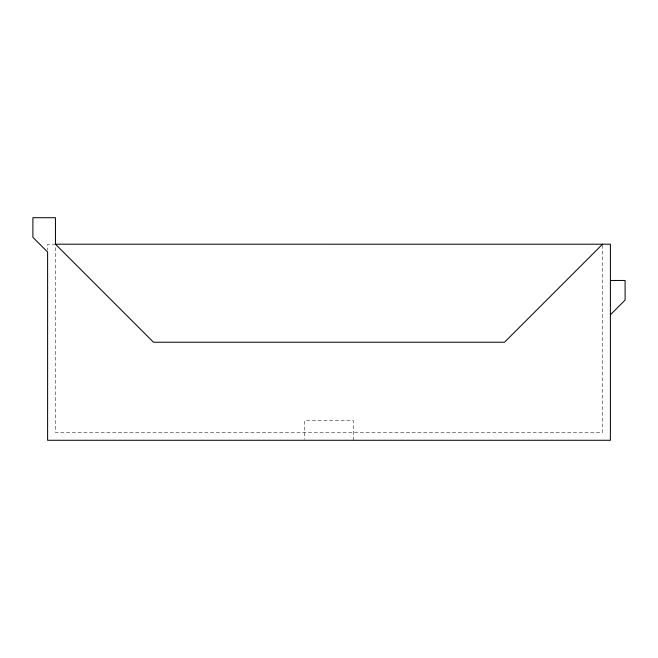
<?xml version="1.0" encoding="UTF-8"?>
<svg xmlns="http://www.w3.org/2000/svg" width="658" height="658" viewBox="0 0 658 658"><rect width="100%" height="100%" fill="white"/><g stroke="black" fill="none" stroke-linecap="round" stroke-linejoin="round"><path stroke-width="0.49" stroke-dasharray="3.29 2.47" d="M55.453 244.2L47.606 244.2L47.606 250.073M602.547 245.212L602.547 432.438L55.453 432.438L55.453 246.24M353.511 440.284L353.511 420.676L304.49 420.676L304.49 439.305"/><path stroke-width="0.99" d="M602.547 244.192L504.505 342.234L153.487 342.234L55.453 244.2L55.453 217.716L32.9 217.716L32.9 237.324L47.606 252.03L47.606 440.284L610.394 440.284L610.394 244.192L55.453 244.2M610.394 314.787L625.1 300.073L625.1 280.464L610.394 280.464"/></g></svg>
